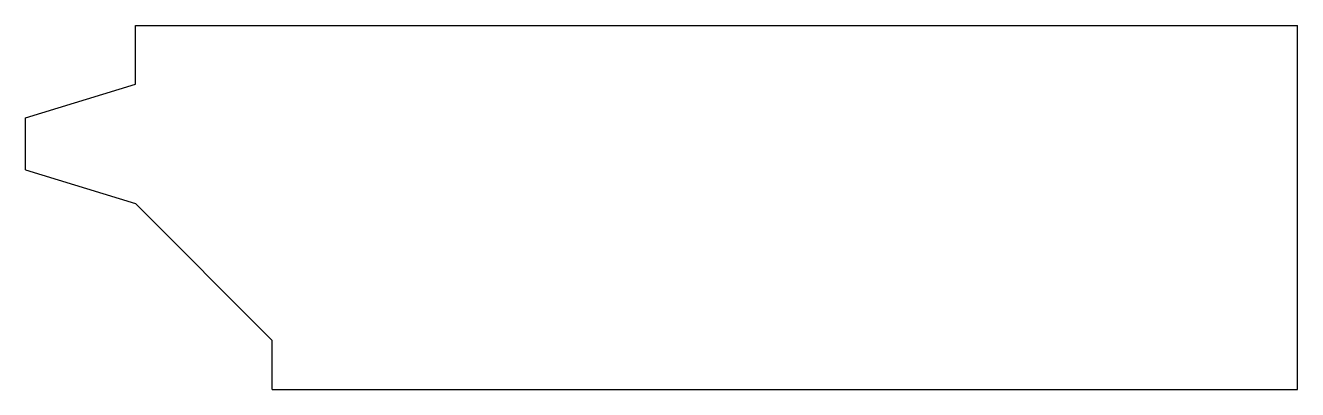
# Model space of a CAD drawing. Header units: millimetres. Extents: x 1.07 to 3.82, y 1.2 to 1.98.
import ezdxf

# ---------------------------------------------------------------- set-up
doc = ezdxf.new("R2010")
doc.units = ezdxf.units.MM
doc.header["$MEASUREMENT"] = 0
doc.layers.add('Mechanical1', color=6, linetype='Continuous')

msp = doc.modelspace()

# ---------------------------------------------------------------- linework, layer by layer
at = {"layer": 'Mechanical1'}
for p, q in [((1.3071, 1.9843), (3.8248, 1.9843)), ((3.8248, 1.1969), (3.8248, 1.9843)), ((1.3071, 1.8573), (1.3071, 1.9843)), ((1.0689, 1.7844), (1.3071, 1.8573)), ((1.0689, 1.6723), (1.0689, 1.7844)), ((1.0689, 1.6723), (1.3071, 1.5994)), ((1.3071, 1.5994), (1.6033, 1.3031)), ((1.6033, 1.1969), (1.6033, 1.3031)), ((1.6033, 1.1969), (3.8248, 1.1969))]:
    msp.add_line(p, q, dxfattribs=at)

doc.saveas('drawing.dxf')
